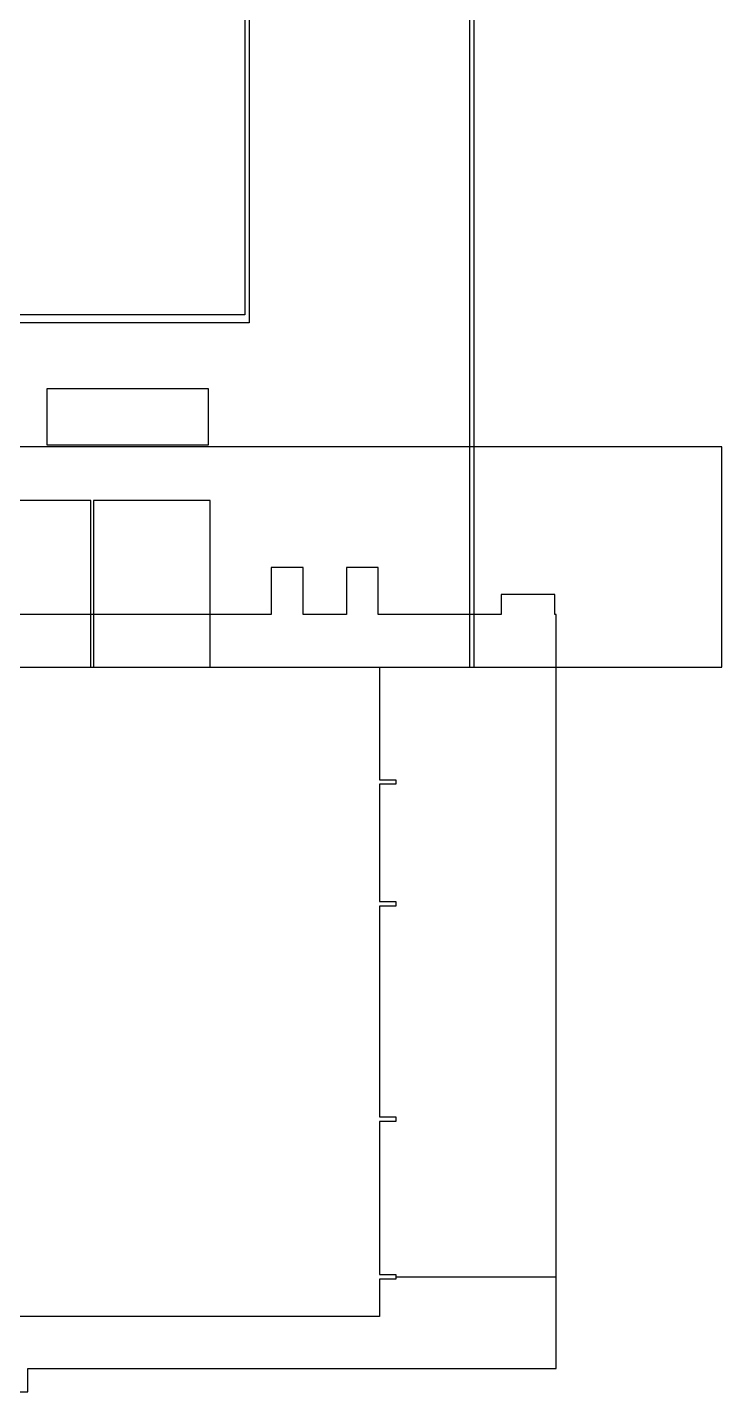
# Model space of a CAD drawing. Header units: metres. Extents: x -54 to 66, y -36 to 66.
# Drawn here: x 31.9 to 66.1, y -35.7 to 31.5 of the extents above; entities that cross this region are included whole.
import ezdxf

# ---------------------------------------------------------------- set-up
doc = ezdxf.new("R2010")
doc.units = ezdxf.units.M
for name, color, linetype in [('NIVEL_+0.000', 7, 'Continuous'), ('NIVEL_+4.370', 7, 'Continuous'), ('NIVEL_+8.170', 7, 'Continuous')]:
    doc.layers.add(name, color=color, linetype=linetype)

msp = doc.modelspace()

# ---------------------------------------------------------------- linework, layer by layer
at = {"layer": 'NIVEL_+0.000'}
for p, q in [((42.596, 37.312), (42.596, 17.348)), ((53.873, 0), (53.873, 37.312)), ((42.799, 36.906), (42.799, 16.942)), ((53.67, 0), (53.67, 36.906)), ((53.67, 0), (53.67, 34.266)), ((42.799, 16.942), (10.846, 16.942)), ((42.799, 16.942), (22.379, 16.942)), ((42.596, 17.348), (22.695, 17.348)), ((66.067, 10.846), (16.942, 10.846)), ((66.067, 0), (66.067, 10.846)), ((35, 8.211), (29.139, 8.211)), ((35, 0), (35, 8.211)), ((40.883, 8.211), (35.139, 8.211)), ((35.139, 8.211), (35.139, 0)), ((40.883, 0), (40.883, 8.211)), ((45.454, 4.911), (43.892, 4.911)), ((43.892, 4.911), (43.892, 2.596)), ((45.454, 2.596), (45.454, 4.911)), ((49.156, 4.911), (47.594, 4.911)), ((47.594, 4.911), (47.594, 2.596)), ((49.156, 2.596), (49.156, 4.911)), ((57.855, 3.58), (55.215, 3.58)), ((55.215, 3.58), (55.215, 2.596)), ((57.855, 2.596), (57.855, 3.58)), ((43.892, 2.596), (2.74, 2.596)), ((47.594, 2.596), (45.454, 2.596)), ((55.215, 2.596), (49.156, 2.596)), ((57.917, 2.596), (57.855, 2.596)), ((57.917, -34.521), (57.917, 2.596)), ((57.917, -30.009), (57.917, 2.596)), ((0, 0), (66.067, 0)), ((0, 0), (53.67, 0)), ((0, 0), (49.225, 0)), ((29.139, 0), (35, 0)), ((35.139, 0), (40.883, 0)), ((49.225, 0), (49.225, -5.539)), ((-0.203, 0), (53.873, 0)), ((49.225, -5.539), (50.022, -5.539)), ((50.022, -5.764), (49.225, -5.764)), ((49.225, -5.764), (49.225, -11.533)), ((50.022, -5.539), (50.022, -5.764)), ((49.225, -11.533), (50.022, -11.533)), ((50.022, -11.758), (49.225, -11.758)), ((49.225, -11.758), (49.225, -22.133)), ((50.022, -11.533), (50.022, -11.758)), ((49.225, -22.133), (50.022, -22.133)), ((50.022, -22.133), (50.022, -22.358)), ((50.022, -22.358), (49.225, -22.358)), ((49.225, -22.358), (49.225, -29.896)), ((49.225, -29.896), (50.022, -29.896)), ((50.022, -30.121), (49.225, -30.121)), ((49.225, -30.121), (49.225, -31.953)), ((50.022, -29.896), (50.022, -30.121)), ((50.022, -29.896), (50.022, -30.009)), ((50.022, -30.009), (57.917, -30.009)), ((49.225, -31.953), (29.109, -31.953)), ((31.901, -35.659), (31.901, -34.521)), ((31.901, -34.521), (57.917, -34.521)), ((29.261, -35.659), (31.901, -35.659))]:
    msp.add_line(p, q, dxfattribs=at)
at = {"layer": 'NIVEL_+4.370'}
for p, q in [((32.855, 13.718), (40.78, 13.718)), ((32.855, 10.928), (32.855, 13.718)), ((40.78, 13.718), (40.78, 10.928)), ((40.78, 10.928), (32.855, 10.928))]:
    msp.add_line(p, q, dxfattribs=at)
at = {"layer": 'NIVEL_+8.170'}
for p, q in [((32.855, 13.718), (40.78, 13.718)), ((32.855, 10.928), (32.855, 13.718)), ((40.78, 13.718), (40.78, 10.928)), ((40.78, 10.928), (32.855, 10.928))]:
    msp.add_line(p, q, dxfattribs=at)

doc.saveas('drawing.dxf')
